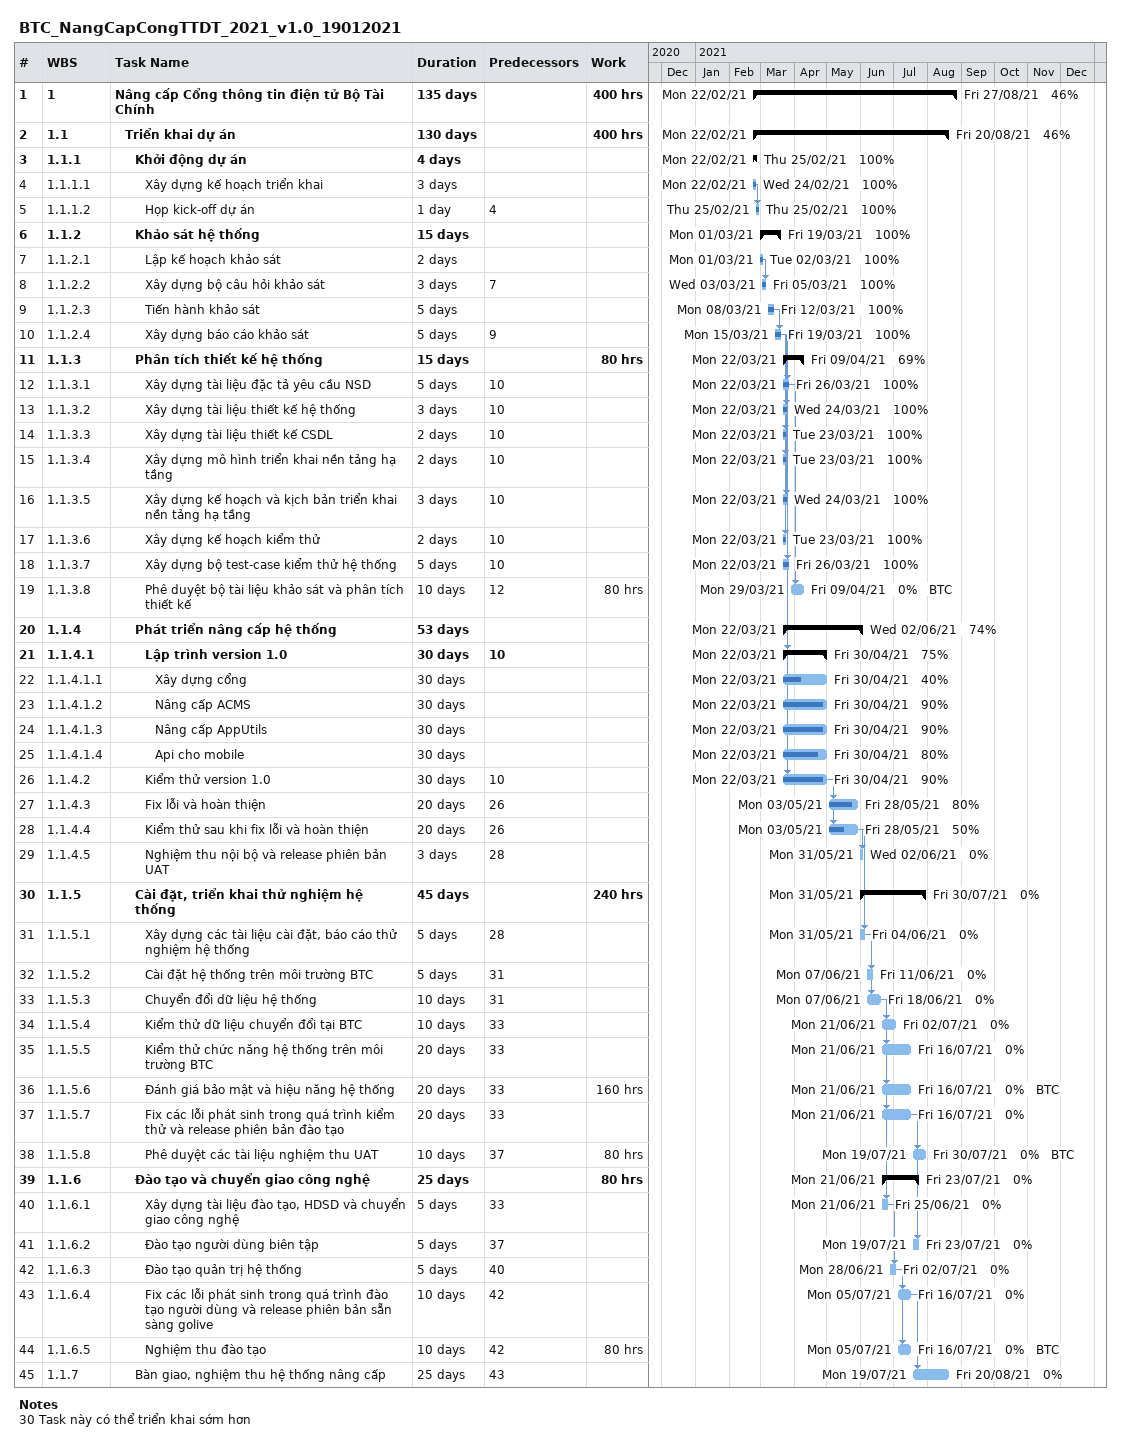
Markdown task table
BTC_NangCapCongTTDT_2021_v1.0_19012021

| ID | WBS | Task | Duration | Start | Finish | Predecessors | Resources | % complete | Work (h) |
|---|---|---|---|---|---|---|---|---|---|
| 1 | 1 | **Nâng cấp Cổng thông tin điện tử Bộ Tài Chính** | 135d | 2021-02-22 | 2021-08-27 |  |  | 46 | 400 |
| 2 | 1.1 | **Triển khai dự án** | 130d | 2021-02-22 | 2021-08-20 |  |  | 46 | 400 |
| 3 | 1.1.1 | **Khởi động dự án** | 4d | 2021-02-22 | 2021-02-25 |  |  | 100 |  |
| 4 | 1.1.1.1 | Xây dựng kế hoạch triển khai | 3d | 2021-02-22 | 2021-02-24 |  |  | 100 |  |
| 5 | 1.1.1.2 | Họp kick-off dự án | 1d | 2021-02-25 | 2021-02-25 | 4 |  | 100 |  |
| 6 | 1.1.2 | **Khảo sát hệ thống** | 15d | 2021-03-01 | 2021-03-19 |  |  | 100 |  |
| 7 | 1.1.2.1 | Lập kế hoạch khảo sát | 2d | 2021-03-01 | 2021-03-02 |  |  | 100 |  |
| 8 | 1.1.2.2 | Xây dựng bộ câu hỏi khảo sát | 3d | 2021-03-03 | 2021-03-05 | 7 |  | 100 |  |
| 9 | 1.1.2.3 | Tiến hành khảo sát | 5d | 2021-03-08 | 2021-03-12 |  |  | 100 |  |
| 10 | 1.1.2.4 | Xây dựng báo cáo khảo sát | 5d | 2021-03-15 | 2021-03-19 | 9 |  | 100 |  |
| 11 | 1.1.3 | **Phân tích thiết kế hệ thống** | 15d | 2021-03-22 | 2021-04-09 |  |  | 69 | 80 |
| 12 | 1.1.3.1 | Xây dựng tài liệu đặc tả yêu cầu NSD | 5d | 2021-03-22 | 2021-03-26 | 10 |  | 100 |  |
| 13 | 1.1.3.2 | Xây dựng tài liệu thiết kế hệ thống | 3d | 2021-03-22 | 2021-03-24 | 10 |  | 100 |  |
| 14 | 1.1.3.3 | Xây dựng tài liệu thiết kế CSDL | 2d | 2021-03-22 | 2021-03-23 | 10 |  | 100 |  |
| 15 | 1.1.3.4 | Xây dựng mô hình triển khai nền tảng hạ tầng | 2d | 2021-03-22 | 2021-03-23 | 10 |  | 100 |  |
| 16 | 1.1.3.5 | Xây dựng kế hoạch và kịch bản triển khai nền tảng hạ tầng | 3d | 2021-03-22 | 2021-03-24 | 10 |  | 100 |  |
| 17 | 1.1.3.6 | Xây dựng kế hoạch kiểm thử | 2d | 2021-03-22 | 2021-03-23 | 10 |  | 100 |  |
| 18 | 1.1.3.7 | Xây dựng bộ test-case kiểm thử hệ thống | 5d | 2021-03-22 | 2021-03-26 | 10 |  | 100 |  |
| 19 | 1.1.3.8 | Phê duyệt bộ tài liệu khảo sát và phân tích thiết kế | 10d | 2021-03-29 | 2021-04-09 | 12 | BTC | 0 | 80 |
| 20 | 1.1.4 | **Phát triển nâng cấp hệ thống** | 53d | 2021-03-22 | 2021-06-02 |  |  | 74 |  |
| 21 | 1.1.4.1 | **Lập trình version 1.0** | 30d | 2021-03-22 | 2021-04-30 | 10 |  | 75 |  |
| 22 | 1.1.4.1.1 | Xây dựng cổng | 30d | 2021-03-22 | 2021-04-30 |  |  | 40 |  |
| 23 | 1.1.4.1.2 | Nâng cấp ACMS | 30d | 2021-03-22 | 2021-04-30 |  |  | 90 |  |
| 24 | 1.1.4.1.3 | Nâng cấp AppUtils | 30d | 2021-03-22 | 2021-04-30 |  |  | 90 |  |
| 25 | 1.1.4.1.4 | Api cho mobile | 30d | 2021-03-22 | 2021-04-30 |  |  | 80 |  |
| 26 | 1.1.4.2 | Kiểm thử version 1.0 | 30d | 2021-03-22 | 2021-04-30 | 10 |  | 90 |  |
| 27 | 1.1.4.3 | Fix lỗi và hoàn thiện | 20d | 2021-05-03 | 2021-05-28 | 26 |  | 80 |  |
| 28 | 1.1.4.4 | Kiểm thử sau khi fix lỗi và hoàn thiện | 20d | 2021-05-03 | 2021-05-28 | 26 |  | 50 |  |
| 29 | 1.1.4.5 | Nghiệm thu nội bộ và release phiên bản UAT | 3d | 2021-05-31 | 2021-06-02 | 28 |  | 0 |  |
| 30 | 1.1.5 | **Cài đặt, triển khai thử nghiệm hệ thống** | 45d | 2021-05-31 | 2021-07-30 |  |  | 0 | 240 |
| 31 | 1.1.5.1 | Xây dựng các tài liệu cài đặt, báo cáo thử nghiệm hệ thống | 5d | 2021-05-31 | 2021-06-04 | 28 |  | 0 |  |
| 32 | 1.1.5.2 | Cài đặt hệ thống trên môi trường BTC | 5d | 2021-06-07 | 2021-06-11 | 31 |  | 0 |  |
| 33 | 1.1.5.3 | Chuyển đổi dữ liệu hệ thống | 10d | 2021-06-07 | 2021-06-18 | 31 |  | 0 |  |
| 34 | 1.1.5.4 | Kiểm thử dữ liệu chuyển đổi tại BTC | 10d | 2021-06-21 | 2021-07-02 | 33 |  | 0 |  |
| 35 | 1.1.5.5 | Kiểm thử chức năng hệ thống trên môi trường BTC | 20d | 2021-06-21 | 2021-07-16 | 33 |  | 0 |  |
| 36 | 1.1.5.6 | Đánh giá bảo mật và hiệu năng hệ thống | 20d | 2021-06-21 | 2021-07-16 | 33 | BTC | 0 | 160 |
| 37 | 1.1.5.7 | Fix các lỗi phát sinh trong quá trình kiểm thử và release phiên bản đào tạo | 20d | 2021-06-21 | 2021-07-16 | 33 |  | 0 |  |
| 38 | 1.1.5.8 | Phê duyệt các tài liệu nghiệm thu UAT | 10d | 2021-07-19 | 2021-07-30 | 37 | BTC | 0 | 80 |
| 39 | 1.1.6 | **Đào tạo và chuyển giao công nghệ** | 25d | 2021-06-21 | 2021-07-23 |  |  | 0 | 80 |
| 40 | 1.1.6.1 | Xây dựng tài liệu đào tạo, HDSD và chuyển giao công nghệ | 5d | 2021-06-21 | 2021-06-25 | 33 |  | 0 |  |
| 41 | 1.1.6.2 | Đào tạo người dùng biên tập | 5d | 2021-07-19 | 2021-07-23 | 37 |  | 0 |  |
| 42 | 1.1.6.3 | Đào tạo quản trị hệ thống | 5d | 2021-06-28 | 2021-07-02 | 40 |  | 0 |  |
| 43 | 1.1.6.4 | Fix các lỗi phát sinh trong quá trình đào tạo người dùng và release phiên bản sẵn sàng golive | 10d | 2021-07-05 | 2021-07-16 | 42 |  | 0 |  |
| 44 | 1.1.6.5 | Nghiệm thu đào tạo | 10d | 2021-07-05 | 2021-07-16 | 42 | BTC | 0 | 80 |
| 45 | 1.1.7 | Bàn giao, nghiệm thu hệ thống nâng cấp | 25d | 2021-07-19 | 2021-08-20 | 43 |  | 0 |  |

Notes
- 30: Task này có thể triển khai sớm hơn
